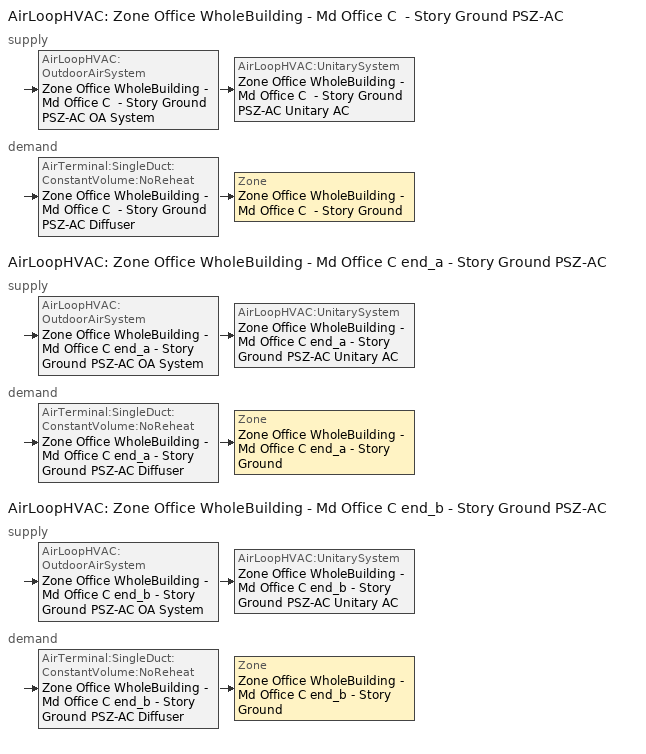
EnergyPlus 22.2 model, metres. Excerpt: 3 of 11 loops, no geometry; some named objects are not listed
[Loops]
AirLoopHVAC 'Zone Office WholeBuilding - Md Office C  - Story Ground PSZ-AC'
 supply: AirLoopHVAC:OutdoorAirSystem 'Zone Office WholeBuilding - Md Office C  - Story Ground PSZ-AC OA System' > AirLoopHVAC:UnitarySystem 'Zone Office WholeBuilding - Md Office C  - Story Ground PSZ-AC Unitary AC'
 demand: AirTerminal:SingleDuct:ConstantVolume:NoReheat 'Zone Office WholeBuilding - Md Office C  - Story Ground PSZ-AC Diffuser' > Zone 'Zone Office WholeBuilding - Md Office C  - Story Ground'
AirLoopHVAC 'Zone Office WholeBuilding - Md Office C end_a - Story Ground PSZ-AC'
 supply: AirLoopHVAC:OutdoorAirSystem 'Zone Office WholeBuilding - Md Office C end_a - Story Ground PSZ-AC OA System' > AirLoopHVAC:UnitarySystem 'Zone Office WholeBuilding - Md Office C end_a - Story Ground PSZ-AC Unitary AC'
 demand: AirTerminal:SingleDuct:ConstantVolume:NoReheat 'Zone Office WholeBuilding - Md Office C end_a - Story Ground PSZ-AC Diffuser' > Zone 'Zone Office WholeBuilding - Md Office C end_a - Story Ground'
AirLoopHVAC 'Zone Office WholeBuilding - Md Office C end_b - Story Ground PSZ-AC'
 supply: AirLoopHVAC:OutdoorAirSystem 'Zone Office WholeBuilding - Md Office C end_b - Story Ground PSZ-AC OA System' > AirLoopHVAC:UnitarySystem 'Zone Office WholeBuilding - Md Office C end_b - Story Ground PSZ-AC Unitary AC'
 demand: AirTerminal:SingleDuct:ConstantVolume:NoReheat 'Zone Office WholeBuilding - Md Office C end_b - Story Ground PSZ-AC Diffuser' > Zone 'Zone Office WholeBuilding - Md Office C end_b - Story Ground'
[ZoneControl:Thermostat] Temperature Difference Between Cutout And Setpoint {deltaC}=0
Name | Zone or ZoneList | Control Type Schedule | Control 1
Zone Office WholeBuilding - Md Office C  - Story Ground Thermostat | Zone Office WholeBuilding - Md Office C  - Story Ground | Zone Office WholeBuilding - Md Office C  - Story Ground Thermostat Schedule | Office WholeBuilding - Md Office - DOE Ref 1980-2004 Thermostat 6
Zone Office WholeBuilding - Md Office C end_a - Story Ground Thermostat | Zone Office WholeBuilding - Md Office C end_a - Story Ground | Zone Office WholeBuilding - Md Office C end_a - Story Ground Thermostat Schedule | Office WholeBuilding - Md Office - DOE Ref 1980-2004 Thermostat 7
Zone Office WholeBuilding - Md Office C end_b - Story Ground Thermostat | Zone Office WholeBuilding - Md Office C end_b - Story Ground | Zone Office WholeBuilding - Md Office C end_b - Story Ground Thermostat Schedule | Office WholeBuilding - Md Office - DOE Ref 1980-2004 Thermostat 8
[ThermostatSetpoint:DualSetpoint] Heating Setpoint Temperature Schedule=Medium Office HtgSetp; Cooling Setpoint Temperature Schedule=Medium Office ClgSetp
Office WholeBuilding - Md Office - DOE Ref 1980-2004 Thermostat 6; Office WholeBuilding - Md Office - DOE Ref 1980-2004 Thermostat 7; Office WholeBuilding - Md Office - DOE Ref 1980-2004 Thermostat 8
[AirTerminal:SingleDuct:ConstantVolume:NoReheat] Availability Schedule=Always On Discrete; Maximum Air Flow Rate {m3/s}=AutoSize
Zone Office WholeBuilding - Md Office C  - Story Ground PSZ-AC Diffuser; Zone Office WholeBuilding - Md Office C end_a - Story Ground PSZ-AC Diffuser; Zone Office WholeBuilding - Md Office C end_b - Story Ground PSZ-AC Diffuser
[Zone equipment]
Zone Office WholeBuilding - Md Office C  - Story Ground: Zone Office WholeBuilding - Md Office C  - Story Ground PSZ-AC Diffuser
Zone Office WholeBuilding - Md Office C end_a - Story Ground: Zone Office WholeBuilding - Md Office C end_a - Story Ground PSZ-AC Diffuser
Zone Office WholeBuilding - Md Office C end_b - Story Ground: Zone Office WholeBuilding - Md Office C end_b - Story Ground PSZ-AC Diffuser
[Sizing:Zone] Zone Cooling Design Supply Air Temperature Input Method=SupplyAirTemperature; Zone Cooling Design Supply Air Temperature {C}=12.7778; Zone Cooling Design Supply Air Temperature Difference {deltaC}=11.11; Zone Heating Design Supply Air Temperature Input Method=SupplyAirTemperature; Zone Heating Design Supply Air Temperature {C}=50; Zone Heating Design Supply Air Temperature Difference {deltaC}=11.11; Zone Cooling Design Supply Air Humidity Ratio {kgWater/kgDryAir}=0.0085; Zone Heating Design Supply Air Humidity Ratio {kgWater/kgDryAir}=0.008; Cooling Design Air Flow Method=DesignDay; Cooling Design Air Flow Rate {m3/s}=0; Cooling Minimum Air Flow per Zone Floor Area {m3/s-m2}=0.000762; Cooling Minimum Air Flow {m3/s}=0; Cooling Minimum Air Flow Fraction=0; Heating Design Air Flow Method=DesignDay; Heating Design Air Flow Rate {m3/s}=0; Heating Maximum Air Flow per Zone Floor Area {m3/s-m2}=0.002032; Heating Maximum Air Flow {m3/s}=0.141576; Heating Maximum Air Flow Fraction=0.3; Account for Dedicated Outdoor Air System=No; Zone Load Sizing Method=Sensible Load Only No Latent Load; Zone Latent Cooling Design Supply Air Humidity Ratio Input Method=HumidityRatioDifference; Zone Cooling Design Supply Air Humidity Ratio Difference {kgWater/kgDryAir}=0.005; Zone Latent Heating Design Supply Air Humidity Ratio Input Method=HumidityRatioDifference; Zone Humidification Design Supply Air Humidity Ratio Difference {kgWater/kgDryAir}=0.005
Name | Design Specification Outdoor Air Object
Zone Office WholeBuilding - Md Office C  - Story Ground | Zone Office WholeBuilding - Md Office C  - Story Ground DSOA Space List
Zone Office WholeBuilding - Md Office C end_a - Story Ground | Zone Office WholeBuilding - Md Office C end_a - Story Ground DSOA Space List
Zone Office WholeBuilding - Md Office C end_b - Story Ground | Zone Office WholeBuilding - Md Office C end_b - Story Ground DSOA Space List
[Controller:MechanicalVentilation] Availability Schedule=Always On Discrete; Demand Controlled Ventilation=No; System Outdoor Air Method=ZoneSum; Design Specification Outdoor Air Object Name 1=Office WholeBuilding - Md Office Ventilation
Name | Zone or ZoneList Name 1
Controller Mechanical Ventilation 7 | Zone Office WholeBuilding - Md Office C  - Story Ground
Controller Mechanical Ventilation 8 | Zone Office WholeBuilding - Md Office C end_a - Story Ground
Controller Mechanical Ventilation 9 | Zone Office WholeBuilding - Md Office C end_b - Story Ground
[DesignSpecification:OutdoorAir]
Office WholeBuilding - Md Office Ventilation: Outdoor Air Method=Sum; Outdoor Air Flow per Person {m3/s-person}=0.00943895; Outdoor Air Flow per Zone Floor Area {m3/s-m2}=0; Outdoor Air Flow per Zone {m3/s}=0; Outdoor Air Flow Air Changes per Hour {1/hr}=0
[DesignSpecification:OutdoorAir:SpaceList] Space Design Specification Outdoor Air Object Name 1=Office WholeBuilding - Md Office Ventilation
Name | Space Name 1
Zone Office WholeBuilding - Md Office C  - Story Ground DSOA Space List | Office WholeBuilding - Md Office C  - Story Ground
Zone Office WholeBuilding - Md Office C end_a - Story Ground DSOA Space List | Office WholeBuilding - Md Office C end_a - Story Ground
Zone Office WholeBuilding - Md Office C end_b - Story Ground DSOA Space List | Office WholeBuilding - Md Office C end_b - Story Ground
[AirLoopHVAC] Design Supply Air Flow Rate {m3/s}=AutoSize; Design Return Air Flow Fraction of Supply Air Flow=1
Zone Office WholeBuilding - Md Office C  - Story Ground PSZ-AC; Zone Office WholeBuilding - Md Office C end_a - Story Ground PSZ-AC; Zone Office WholeBuilding - Md Office C end_b - Story Ground PSZ-AC
[Sizing:System] Type of Load to Size On=Sensible; Design Outdoor Air Flow Rate {m3/s}=Autosize; Central Heating Maximum System Air Flow Ratio=1; Preheat Design Temperature {C}=7.22222; Preheat Design Humidity Ratio {kgWater/kgDryAir}=0.008; Precool Design Temperature {C}=12.7778; Precool Design Humidity Ratio {kgWater/kgDryAir}=0.008; Central Cooling Design Supply Air Temperature {C}=12.7778; Central Heating Design Supply Air Temperature {C}=50; Type of Zone Sum to Use=Coincident; 100% Outdoor Air in Cooling=No; 100% Outdoor Air in Heating=No; Central Cooling Design Supply Air Humidity Ratio {kgWater/kgDryAir}=0.0085; Central Heating Design Supply Air Humidity Ratio {kgWater/kgDryAir}=0.008; Cooling Supply Air Flow Rate Method=DesignDay; Cooling Supply Air Flow Rate {m3/s}=0; Cooling Supply Air Flow Rate Per Floor Area {m3/s-m2}=0.00996765; Cooling Fraction of Autosized Cooling Supply Air Flow Rate=1; Cooling Supply Air Flow Rate Per Unit Cooling Capacity {m3/s-W}=3.94755e-05; Heating Supply Air Flow Rate Method=DesignDay; Heating Supply Air Flow Rate {m3/s}=0; Heating Supply Air Flow Rate Per Floor Area {m3/s-m2}=0.00996765; Heating Fraction of Autosized Heating Supply Air Flow Rate=1; Heating Fraction of Autosized Cooling Supply Air Flow Rate=1; Heating Supply Air Flow Rate Per Unit Heating Capacity {m3/s-W}=3.15882e-05; System Outdoor Air Method=ZoneSum; Zone Maximum Outdoor Air Fraction=1; Cooling Design Capacity Method=CoolingDesignCapacity; Cooling Design Capacity {W}=Autosize; Cooling Design Capacity Per Floor Area {W/m2}=234.7; Fraction of Autosized Cooling Design Capacity=1; Heating Design Capacity Method=HeatingDesignCapacity; Heating Design Capacity {W}=Autosize; Heating Design Capacity Per Floor Area {W/m2}=157; Fraction of Autosized Heating Design Capacity=1; Central Cooling Capacity Control Method=OnOff; Occupant Diversity=Autosize
Zone Office WholeBuilding - Md Office C  - Story Ground PSZ-AC; Zone Office WholeBuilding - Md Office C end_a - Story Ground PSZ-AC; Zone Office WholeBuilding - Md Office C end_b - Story Ground PSZ-AC
[Controller:OutdoorAir] Minimum Outdoor Air Flow Rate {m3/s}=Autosize; Maximum Outdoor Air Flow Rate {m3/s}=Autosize; Economizer Control Type=NoEconomizer; Economizer Control Action Type=ModulateFlow; Economizer Maximum Limit Dry-Bulb Temperature {C}=28; Economizer Maximum Limit Enthalpy {J/kg}=64000; Lockout Type=LockoutWithCompressor; Minimum Limit Type=FixedMinimum; Minimum Outdoor Air Schedule=Always On Discrete; High Humidity Control=No; Control High Indoor Humidity Based on Outdoor Humidity Ratio=Yes; Heat Recovery Bypass Control Type=BypassWhenWithinEconomizerLimits
Name | Mechanical Ventilation Controller
Zone Office WholeBuilding - Md Office C  - Story Ground PSZ-AC OA System Controller | Controller Mechanical Ventilation 7
Zone Office WholeBuilding - Md Office C end_a - Story Ground PSZ-AC OA System Controller | Controller Mechanical Ventilation 8
Zone Office WholeBuilding - Md Office C end_b - Story Ground PSZ-AC OA System Controller | Controller Mechanical Ventilation 9
[SetpointManager:MixedAir] Control Variable=Temperature
Name | Setpoint Node or NodeList
Zone Office WholeBuilding - Md Office C  - Story Ground PSZ-AC Mixed Air Node OS Default SPM | Zone Office WholeBuilding - Md Office C  - Story Ground PSZ-AC Mixed Air Node
Zone Office WholeBuilding - Md Office C end_a - Story Ground PSZ-AC Mixed Air Node OS Default SPM | Zone Office WholeBuilding - Md Office C end_a - Story Ground PSZ-AC Mixed Air Node
Zone Office WholeBuilding - Md Office C end_b - Story Ground PSZ-AC Mixed Air Node OS Default SPM | Zone Office WholeBuilding - Md Office C end_b - Story Ground PSZ-AC Mixed Air Node
[AirLoopHVAC:UnitarySystem] Control Type=Load; Dehumidification Control Type=None; Availability Schedule=Outage Availability Schedule; Fan Placement=DrawThrough; DX Heating Coil Sizing Ratio=1; Use DOAS DX Cooling Coil=No; Minimum Supply Air Temperature {C}=2; Latent Load Control=SensibleOnlyLoadControl; Cooling Supply Air Flow Rate {m3/s}=Autosize; Heating Supply Air Flow Rate {m3/s}=Autosize; No Load Supply Air Flow Rate {m3/s}=Autosize; Maximum Supply Air Temperature {C}=80; Maximum Outdoor Dry-Bulb Temperature for Supplemental Heater Operation {C}=21; Maximum Cycling Rate {cycles/hr}=2.5; Heat Pump Time Constant {s}=60; Fraction of On-Cycle Power Use=0.01; Heat Pump Fan Delay Time {s}=60; Ancillary On-Cycle Electric Power {W}=0; Ancillary Off-Cycle Electric Power {W}=0
Name | Controlling Zone or Thermostat Location | Supply Fan | Supply Air Fan Operating Mode Schedule | Heating Coil | Cooling Coil | Supplemental Heating Coil
Zone Office WholeBuilding - Md Office C  - Story Ground PSZ-AC Unitary AC | Zone Office WholeBuilding - Md Office C  - Story Ground | Zone Office WholeBuilding - Md Office C  - Story Ground PSZ-AC Fan | Zone Office WholeBuilding - Md Office C  - Story Ground PSZ-AC Occ Sch | Zone Office WholeBuilding - Md Office C  - Story Ground PSZ-AC Gas Htg Coil 73kBtu/hr 0.8 Thermal Eff | Zone Office WholeBuilding - Md Office C  - Story Ground PSZ-AC 1spd DX AC Clg Coil 29kBtu/hr 9.7SEER | Zone Office WholeBuilding - Md Office C  - Story Ground PSZ-AC No Heat
Zone Office WholeBuilding - Md Office C end_a - Story Ground PSZ-AC Unitary AC | Zone Office WholeBuilding - Md Office C end_a - Story Ground | Zone Office WholeBuilding - Md Office C end_a - Story Ground PSZ-AC Fan | Zone Office WholeBuilding - Md Office C end_a - Story Ground PSZ-AC Occ Sch | Zone Office WholeBuilding - Md Office C end_a - Story Ground PSZ-AC Gas Htg Coil 17kBtu/hr 0.8 Thermal Eff | Zone Office WholeBuilding - Md Office C end_a - Story Ground PSZ-AC 1spd DX AC Clg Coil 7kBtu/hr 9.7SEER | Zone Office WholeBuilding - Md Office C end_a - Story Ground PSZ-AC No Heat
Zone Office WholeBuilding - Md Office C end_b - Story Ground PSZ-AC Unitary AC | Zone Office WholeBuilding - Md Office C end_b - Story Ground | Zone Office WholeBuilding - Md Office C end_b - Story Ground PSZ-AC Fan | Zone Office WholeBuilding - Md Office C end_b - Story Ground PSZ-AC Occ Sch | Zone Office WholeBuilding - Md Office C end_b - Story Ground PSZ-AC Gas Htg Coil 17kBtu/hr 0.8 Thermal Eff | Zone Office WholeBuilding - Md Office C end_b - Story Ground PSZ-AC 1spd DX AC Clg Coil 7kBtu/hr 9.7SEER | Zone Office WholeBuilding - Md Office C end_b - Story Ground PSZ-AC No Heat
[Fan:OnOff] Availability Schedule=Always On Discrete; Fan Total Efficiency=0.53625; Pressure Rise {Pa}=622.722; Maximum Flow Rate {m3/s}=Autosize; Motor Efficiency=0.825; Motor In Airstream Fraction=1
Name | Fan Power Ratio Function of Speed Ratio Curve | Fan Efficiency Ratio Function of Speed Ratio Curve
Zone Office WholeBuilding - Md Office C  - Story Ground PSZ-AC Fan | Fan On Off Power Curve 6 | Fan On Off Efficiency Curve 6
Zone Office WholeBuilding - Md Office C end_a - Story Ground PSZ-AC Fan | Fan On Off Power Curve 7 | Fan On Off Efficiency Curve 7
Zone Office WholeBuilding - Md Office C end_b - Story Ground PSZ-AC Fan | Fan On Off Power Curve 8 | Fan On Off Efficiency Curve 8
[Coil:Heating:Fuel] Availability Schedule=Always On Discrete; Fuel Type=NaturalGas; Burner Efficiency=0.8; Nominal Capacity {W}=AutoSize; Parasitic Electric Load {W}=0; Parasitic Fuel Load {W}=0
Zone Office WholeBuilding - Md Office C  - Story Ground PSZ-AC Gas Htg Coil 73kBtu/hr 0.8 Thermal Eff; Zone Office WholeBuilding - Md Office C end_a - Story Ground PSZ-AC Gas Htg Coil 17kBtu/hr 0.8 Thermal Eff; Zone Office WholeBuilding - Md Office C end_b - Story Ground PSZ-AC Gas Htg Coil 17kBtu/hr 0.8 Thermal Eff
[Coil:Cooling:DX:SingleSpeed] Availability Schedule=Always On Discrete; Gross Rated Total Cooling Capacity {W}=Autosize; Gross Rated Sensible Heat Ratio=Autosize; Gross Rated Cooling COP {W/W}=3.14722; Rated Air Flow Rate {m3/s}=Autosize; Rated Evaporator Fan Power Per Volume Flow Rate 2017 {W/(m3/s)}=773.3; Rated Evaporator Fan Power Per Volume Flow Rate 2023 {W/(m3/s)}=934.4; Total Cooling Capacity Function of Temperature Curve=DOE Ref DX Clg Coil Cool-Cap-fT; Total Cooling Capacity Function of Flow Fraction Curve=DOE Ref DX Clg Coil Cool-CAP-fFlow; Energy Input Ratio Function of Temperature Curve=DOE Ref DX Clg Coil Cool-EIR-fT; Energy Input Ratio Function of Flow Fraction Curve=DOE Ref DX Clg Coil Cool-EIR-fFlow; Part Load Fraction Correlation Curve=DOE Ref DX Clg Coil Cool-PLF-fPLR; Minimum Outdoor Dry-Bulb Temperature for Compressor Operation {C}=-25; Nominal Time for Condensate Removal to Begin {s}=0; Ratio of Initial Moisture Evaporation Rate and Steady State Latent Capacity=0; Maximum Cycling Rate {cycles/hr}=0; Latent Capacity Time Constant {s}=0; Condenser Type=AirCooled; Evaporative Condenser Effectiveness=0.9; Evaporative Condenser Air Flow Rate {m3/s}=Autosize; Evaporative Condenser Pump Rated Power Consumption {W}=Autosize; Crankcase Heater Capacity {W}=0; Maximum Outdoor Dry-Bulb Temperature for Crankcase Heater Operation {C}=10; Basin Heater Capacity {W/K}=0; Basin Heater Setpoint Temperature {C}=2
Zone Office WholeBuilding - Md Office C  - Story Ground PSZ-AC 1spd DX AC Clg Coil 29kBtu/hr 9.7SEER; Zone Office WholeBuilding - Md Office C end_a - Story Ground PSZ-AC 1spd DX AC Clg Coil 7kBtu/hr 9.7SEER; Zone Office WholeBuilding - Md Office C end_b - Story Ground PSZ-AC 1spd DX AC Clg Coil 7kBtu/hr 9.7SEER
[Coil:Heating:Electric] Availability Schedule=Always Off Discrete; Efficiency=1; Nominal Capacity {W}=0
Zone Office WholeBuilding - Md Office C  - Story Ground PSZ-AC No Heat; Zone Office WholeBuilding - Md Office C end_a - Story Ground PSZ-AC No Heat; Zone Office WholeBuilding - Md Office C end_b - Story Ground PSZ-AC No Heat
[SetpointManager:SingleZone:Reheat] Control Variable=Temperature; Minimum Supply Air Temperature {C}=12.7778; Maximum Supply Air Temperature {C}=50
Name | Control Zone | Setpoint Node or NodeList
Zone Office WholeBuilding - Md Office C  - Story Ground Setpoint Manager SZ Reheat | Zone Office WholeBuilding - Md Office C  - Story Ground | Zone Office WholeBuilding - Md Office C  - Story Ground PSZ-AC Supply Outlet Node
Zone Office WholeBuilding - Md Office C end_a - Story Ground Setpoint Manager SZ Reheat | Zone Office WholeBuilding - Md Office C end_a - Story Ground | Zone Office WholeBuilding - Md Office C end_a - Story Ground PSZ-AC Supply Outlet Node
Zone Office WholeBuilding - Md Office C end_b - Story Ground Setpoint Manager SZ Reheat | Zone Office WholeBuilding - Md Office C end_b - Story Ground | Zone Office WholeBuilding - Md Office C end_b - Story Ground PSZ-AC Supply Outlet Node
[Schedule:Day:Interval]
Medium Office HtgSetp Sat Day: Average, 06:00, 16.7745, 18:00, 16.8513, 24:00, 17.3635
Medium Office HtgSetp Default: Average, 02:00, 20.0793, 22:00, 20.258, 24:00, 19.9662
Medium Office HtgSetp Summer Design Day: No, 24:00, 15.6
Medium Office HtgSetp Winter Design Day: No, 24:00, 21
Medium Office ClgSetp Default: Average, 02:00, 76.8105, 22:00, 91.4029, 24:00, 86.1994
Medium Office ClgSetp Summer Design Day: No, 06:00, 26.7, 22:00, 24, 24:00, 26.7
Medium Office ClgSetp Winter Design Day: No, 24:00, 26.7
Schedule Day 15; Schedule Day 25; Schedule Day 3: No, 01:00, 0, 02:00, 0, 03:00, 0, 04:00, 0, 05:00, 0, 06:00, 0, 07:00, 0, 08:00, 0, 09:00, 0, 10:00, 1, 11:00, 1, 12:00, 1, 13:00, 1, 14:00, 1, 15:00, 1, 16:00, 1, 17:00, 1, 18:00, 1, 19:00, 1, 20:00, 1, 21:00, 1, 22:00, 1, 23:00, 1, 24:00, 1
Zone Office WholeBuilding - Md Office C  - Story Ground PSZ-AC Occ Sch Default; Zone Office WholeBuilding - Md Office C end_a - Story Ground PSZ-AC Occ Sch Default; Zone Office WholeBuilding - Md Office C end_b - Story Ground PSZ-AC Occ Sch Default: No, 00:55, 1, 08:30, 0, 24:00, 1
Zone Office WholeBuilding - Md Office C  - Story Ground PSZ-AC Occ Sch Saturday; Zone Office WholeBuilding - Md Office C end_a - Story Ground PSZ-AC Occ Sch Saturday; Zone Office WholeBuilding - Md Office C end_b - Story Ground PSZ-AC Occ Sch Saturday: No, 07:10, 0, 14:59, 1, 24:00, 0
Zone Office WholeBuilding - Md Office C  - Story Ground PSZ-AC Occ Sch Summer Design Day; Zone Office WholeBuilding - Md Office C  - Story Ground PSZ-AC Occ Sch Winter Design Day; Zone Office WholeBuilding - Md Office C end_a - Story Ground PSZ-AC Occ Sch Summer Design Day; Zone Office WholeBuilding - Md Office C end_a - Story Ground PSZ-AC Occ Sch Winter Design Day; Zone Office WholeBuilding - Md Office C end_b - Story Ground PSZ-AC Occ Sch Summer Design Day; Zone Office WholeBuilding - Md Office C end_b - Story Ground PSZ-AC Occ Sch Winter Design Day: No, 24:00, 1
Zone Office WholeBuilding - Md Office C  - Story Ground PSZ-AC Occ Sch Sunday; Zone Office WholeBuilding - Md Office C end_a - Story Ground PSZ-AC Occ Sch Sunday; Zone Office WholeBuilding - Md Office C end_b - Story Ground PSZ-AC Occ Sch Sunday: No, 24:00, 0
[Schedule:Week:Daily]
Medium Office HtgSetp Week Rule - Jan1-Dec31: Medium Office HtgSetp Sat Day, Medium Office HtgSetp Default, Medium Office HtgSetp Default, Medium Office HtgSetp Default, Medium Office HtgSetp Default, Medium Office HtgSetp Default, Medium Office HtgSetp Sat Day, Medium Office HtgSetp Default, Medium Office HtgSetp Summer Design Day, Medium Office HtgSetp Winter Design Day, Medium Office HtgSetp Default, Medium Office HtgSetp Default
Medium Office ClgSetp Week Rule - Jan1-Dec31: Medium Office ClgSetp Default, Medium Office ClgSetp Default, Medium Office ClgSetp Default, Medium Office ClgSetp Default, Medium Office ClgSetp Default, Medium Office ClgSetp Default, Medium Office ClgSetp Default, Medium Office ClgSetp Default, Medium Office ClgSetp Summer Design Day, Medium Office ClgSetp Winter Design Day, Medium Office ClgSetp Default, Medium Office ClgSetp Default
Zone Office WholeBuilding - Md Office C  - Story Ground PSZ-AC Occ Sch Week Rule - Jan1-Apr29; Zone Office WholeBuilding - Md Office C  - Story Ground PSZ-AC Occ Sch Week Rule - May7-Dec31: Zone Office WholeBuilding - Md Office C  - Story Ground PSZ-AC Occ Sch Sunday, Zone Office WholeBuilding - Md Office C  - Story Ground PSZ-AC Occ Sch Default, Zone Office WholeBuilding - Md Office C  - Story Ground PSZ-AC Occ Sch Default, Zone Office WholeBuilding - Md Office C  - Story Ground PSZ-AC Occ Sch Default, Zone Office WholeBuilding - Md Office C  - Story Ground PSZ-AC Occ Sch Default, Zone Office WholeBuilding - Md Office C  - Story Ground PSZ-AC Occ Sch Default, Zone Office WholeBuilding - Md Office C  - Story Ground PSZ-AC Occ Sch Saturday, Zone Office WholeBuilding - Md Office C  - Story Ground PSZ-AC Occ Sch Default, Zone Office WholeBuilding - Md Office C  - Story Ground PSZ-AC Occ Sch Summer Design Day, Zone Office WholeBuilding - Md Office C  - Story Ground PSZ-AC Occ Sch Winter Design Day, Zone Office WholeBuilding - Md Office C  - Story Ground PSZ-AC Occ Sch Default, Zone Office WholeBuilding - Md Office C  - Story Ground PSZ-AC Occ Sch Default
Zone Office WholeBuilding - Md Office C  - Story Ground PSZ-AC Occ Sch Week Rule - Apr30-May6: Zone Office WholeBuilding - Md Office C  - Story Ground PSZ-AC Occ Sch Sunday, Zone Office WholeBuilding - Md Office C  - Story Ground PSZ-AC Occ Sch Default, Zone Office WholeBuilding - Md Office C  - Story Ground PSZ-AC Occ Sch Default, Zone Office WholeBuilding - Md Office C  - Story Ground PSZ-AC Occ Sch Default, Schedule Day 3, Zone Office WholeBuilding - Md Office C  - Story Ground PSZ-AC Occ Sch Default, Zone Office WholeBuilding - Md Office C  - Story Ground PSZ-AC Occ Sch Saturday, Zone Office WholeBuilding - Md Office C  - Story Ground PSZ-AC Occ Sch Default, Zone Office WholeBuilding - Md Office C  - Story Ground PSZ-AC Occ Sch Summer Design Day, Zone Office WholeBuilding - Md Office C  - Story Ground PSZ-AC Occ Sch Winter Design Day, Zone Office WholeBuilding - Md Office C  - Story Ground PSZ-AC Occ Sch Default, Zone Office WholeBuilding - Md Office C  - Story Ground PSZ-AC Occ Sch Default
Zone Office WholeBuilding - Md Office C end_a - Story Ground PSZ-AC Occ Sch Week Rule - Jan1-Apr29; Zone Office WholeBuilding - Md Office C end_a - Story Ground PSZ-AC Occ Sch Week Rule - May7-Dec31: Zone Office WholeBuilding - Md Office C end_a - Story Ground PSZ-AC Occ Sch Sunday, Zone Office WholeBuilding - Md Office C end_a - Story Ground PSZ-AC Occ Sch Default, Zone Office WholeBuilding - Md Office C end_a - Story Ground PSZ-AC Occ Sch Default, Zone Office WholeBuilding - Md Office C end_a - Story Ground PSZ-AC Occ Sch Default, Zone Office WholeBuilding - Md Office C end_a - Story Ground PSZ-AC Occ Sch Default, Zone Office WholeBuilding - Md Office C end_a - Story Ground PSZ-AC Occ Sch Default, Zone Office WholeBuilding - Md Office C end_a - Story Ground PSZ-AC Occ Sch Saturday, Zone Office WholeBuilding - Md Office C end_a - Story Ground PSZ-AC Occ Sch Default, Zone Office WholeBuilding - Md Office C end_a - Story Ground PSZ-AC Occ Sch Summer Design Day, Zone Office WholeBuilding - Md Office C end_a - Story Ground PSZ-AC Occ Sch Winter Design Day, Zone Office WholeBuilding - Md Office C end_a - Story Ground PSZ-AC Occ Sch Default, Zone Office WholeBuilding - Md Office C end_a - Story Ground PSZ-AC Occ Sch Default
Zone Office WholeBuilding - Md Office C end_a - Story Ground PSZ-AC Occ Sch Week Rule - Apr30-May6: Zone Office WholeBuilding - Md Office C end_a - Story Ground PSZ-AC Occ Sch Sunday, Zone Office WholeBuilding - Md Office C end_a - Story Ground PSZ-AC Occ Sch Default, Zone Office WholeBuilding - Md Office C end_a - Story Ground PSZ-AC Occ Sch Default, Zone Office WholeBuilding - Md Office C end_a - Story Ground PSZ-AC Occ Sch Default, Schedule Day 15, Zone Office WholeBuilding - Md Office C end_a - Story Ground PSZ-AC Occ Sch Default, Zone Office WholeBuilding - Md Office C end_a - Story Ground PSZ-AC Occ Sch Saturday, Zone Office WholeBuilding - Md Office C end_a - Story Ground PSZ-AC Occ Sch Default, Zone Office WholeBuilding - Md Office C end_a - Story Ground PSZ-AC Occ Sch Summer Design Day, Zone Office WholeBuilding - Md Office C end_a - Story Ground PSZ-AC Occ Sch Winter Design Day, Zone Office WholeBuilding - Md Office C end_a - Story Ground PSZ-AC Occ Sch Default, Zone Office WholeBuilding - Md Office C end_a - Story Ground PSZ-AC Occ Sch Default
Zone Office WholeBuilding - Md Office C end_b - Story Ground PSZ-AC Occ Sch Week Rule - Jan1-Apr29; Zone Office WholeBuilding - Md Office C end_b - Story Ground PSZ-AC Occ Sch Week Rule - May7-Dec31: Zone Office WholeBuilding - Md Office C end_b - Story Ground PSZ-AC Occ Sch Sunday, Zone Office WholeBuilding - Md Office C end_b - Story Ground PSZ-AC Occ Sch Default, Zone Office WholeBuilding - Md Office C end_b - Story Ground PSZ-AC Occ Sch Default, Zone Office WholeBuilding - Md Office C end_b - Story Ground PSZ-AC Occ Sch Default, Zone Office WholeBuilding - Md Office C end_b - Story Ground PSZ-AC Occ Sch Default, Zone Office WholeBuilding - Md Office C end_b - Story Ground PSZ-AC Occ Sch Default, Zone Office WholeBuilding - Md Office C end_b - Story Ground PSZ-AC Occ Sch Saturday, Zone Office WholeBuilding - Md Office C end_b - Story Ground PSZ-AC Occ Sch Default, Zone Office WholeBuilding - Md Office C end_b - Story Ground PSZ-AC Occ Sch Summer Design Day, Zone Office WholeBuilding - Md Office C end_b - Story Ground PSZ-AC Occ Sch Winter Design Day, Zone Office WholeBuilding - Md Office C end_b - Story Ground PSZ-AC Occ Sch Default, Zone Office WholeBuilding - Md Office C end_b - Story Ground PSZ-AC Occ Sch Default
Zone Office WholeBuilding - Md Office C end_b - Story Ground PSZ-AC Occ Sch Week Rule - Apr30-May6: Zone Office WholeBuilding - Md Office C end_b - Story Ground PSZ-AC Occ Sch Sunday, Zone Office WholeBuilding - Md Office C end_b - Story Ground PSZ-AC Occ Sch Default, Zone Office WholeBuilding - Md Office C end_b - Story Ground PSZ-AC Occ Sch Default, Zone Office WholeBuilding - Md Office C end_b - Story Ground PSZ-AC Occ Sch Default, Schedule Day 25, Zone Office WholeBuilding - Md Office C end_b - Story Ground PSZ-AC Occ Sch Default, Zone Office WholeBuilding - Md Office C end_b - Story Ground PSZ-AC Occ Sch Saturday, Zone Office WholeBuilding - Md Office C end_b - Story Ground PSZ-AC Occ Sch Default, Zone Office WholeBuilding - Md Office C end_b - Story Ground PSZ-AC Occ Sch Summer Design Day, Zone Office WholeBuilding - Md Office C end_b - Story Ground PSZ-AC Occ Sch Winter Design Day, Zone Office WholeBuilding - Md Office C end_b - Story Ground PSZ-AC Occ Sch Default, Zone Office WholeBuilding - Md Office C end_b - Story Ground PSZ-AC Occ Sch Default
[Schedule:Year]
Medium Office HtgSetp: Medium Office HtgSetp Week Rule - Jan1-Dec31, 1, 1, 12, 31
Medium Office ClgSetp: Medium Office ClgSetp Week Rule - Jan1-Dec31, 1, 1, 12, 31
Zone Office WholeBuilding - Md Office C  - Story Ground PSZ-AC Occ Sch: Zone Office WholeBuilding - Md Office C  - Story Ground PSZ-AC Occ Sch Week Rule - Jan1-Apr29, 1, 1, 4, 29, Zone Office WholeBuilding - Md Office C  - Story Ground PSZ-AC Occ Sch Week Rule - Apr30-May6, 4, 30, 5, 6, Zone Office WholeBuilding - Md Office C  - Story Ground PSZ-AC Occ Sch Week Rule - May7-Dec31, 5, 7, 12, 31
Zone Office WholeBuilding - Md Office C end_a - Story Ground PSZ-AC Occ Sch: Zone Office WholeBuilding - Md Office C end_a - Story Ground PSZ-AC Occ Sch Week Rule - Jan1-Apr29, 1, 1, 4, 29, Zone Office WholeBuilding - Md Office C end_a - Story Ground PSZ-AC Occ Sch Week Rule - Apr30-May6, 4, 30, 5, 6, Zone Office WholeBuilding - Md Office C end_a - Story Ground PSZ-AC Occ Sch Week Rule - May7-Dec31, 5, 7, 12, 31
Zone Office WholeBuilding - Md Office C end_b - Story Ground PSZ-AC Occ Sch: Zone Office WholeBuilding - Md Office C end_b - Story Ground PSZ-AC Occ Sch Week Rule - Jan1-Apr29, 1, 1, 4, 29, Zone Office WholeBuilding - Md Office C end_b - Story Ground PSZ-AC Occ Sch Week Rule - Apr30-May6, 4, 30, 5, 6, Zone Office WholeBuilding - Md Office C end_b - Story Ground PSZ-AC Occ Sch Week Rule - May7-Dec31, 5, 7, 12, 31
[Schedule:Compact]
Zone Office WholeBuilding - Md Office C  - Story Ground Thermostat Schedule; Zone Office WholeBuilding - Md Office C end_a - Story Ground Thermostat Schedule; Zone Office WholeBuilding - Md Office C end_b - Story Ground Thermostat Schedule: Through: 12/31, For: AllDays, Until: 24:00, 4
Outage Availability Schedule: Through: 01/01, For: AllDays, Until: 24:00, 1, Through: 01/02, For: AllDays, Until: 24:00, 1, Through: 01/03, For: AllDays, Until: 24:00, 1, Through: 01/04, For: AllDays, Until: 24:00, 1, Through: 01/05, For: AllDays, Until: 24:00, 1, Through: 01/06, For: AllDays, Until: 24:00, 1, Through: 01/07, For: AllDays, Until: 24:00, 1, Through: 01/08, For: AllDays, Until: 24:00, 1, Through: 01/09, For: AllDays, Until: 24:00, 1, Through: 01/10, For: AllDays, Until: 24:00, 1, Through: 01/11, For: AllDays, Until: 24:00, 1, Through: 01/12, For: AllDays, Until: 24:00, 1, Through: 01/13, For: AllDays, Until: 24:00, 1, Through: 01/14, For: AllDays, Until: 24:00, 1, Through: 01/15, For: AllDays, Until: 24:00, 1, Through: 01/16, For: AllDays, Until: 24:00, 1, Through: 01/17, For: AllDays, Until: 24:00, 1, Through: 01/18, For: AllDays, Until: 24:00, 1, Through: 01/19, For: AllDays, Until: 24:00, 1, Through: 01/20, For: AllDays, Until: 24:00, 1, Through: 01/21, For: AllDays, Until: 24:00, 1, Through: 01/22, For: AllDays, Until: 24:00, 1, Through: 01/23, For: AllDays, Until: 24:00, 1, Through: 01/24, For: AllDays, Until: 24:00, 1, Through: 01/25, For: AllDays, Until: 24:00, 1, Through: 01/26, For: AllDays, Until: 24:00, 1, Through: 01/27, For: AllDays, Until: 24:00, 1, Through: 01/28, For: AllDays, Until: 24:00, 1, Through: 01/29, For: AllDays, Until: 24:00, 1, Through: 01/30, For: AllDays, Until: 24:00, 1, Through: 01/31, For: AllDays, Until: 24:00, 1, Through: 02/01, For: AllDays, Until: 24:00, 1, Through: 02/02, For: AllDays, Until: 24:00, 1, Through: 02/03, For: AllDays, Until: 24:00, 1, Through: 02/04, For: AllDays, Until: 24:00, 1, Through: 02/05, For: AllDays, Until: 24:00, 1, Through: 02/06, For: AllDays, Until: 24:00, 1, Through: 02/07, For: AllDays, Until: 24:00, 1, Through: 02/08, For: AllDays, Until: 24:00, 1, Through: 02/09, For: AllDays, Until: 24:00, 1, Through: 02/10, For: AllDays, Until: 24:00, 1, Through: 02/11, For: AllDays, Until: 24:00, 1, Through: 02/12, For: AllDays, Until: 24:00, 1, Through: 02/13, For: AllDays, Until: 24:00, 1, Through: 02/14, For: AllDays, Until: 24:00, 1, Through: 02/15, For: AllDays, Until: 24:00, 1, Through: 02/16, For: AllDays, Until: 24:00, 1, Through: 02/17, For: AllDays, Until: 24:00, 1, Through: 02/18, For: AllDays, Until: 24:00, 1, Through: 02/19, For: AllDays, Until: 24:00, 1, Through: 02/20, For: AllDays, Until: 24:00, 1, Through: 02/21, For: AllDays, Until: 24:00, 1, Through: 02/22, For: AllDays, Until: 24:00, 1, Through: 02/23, For: AllDays, Until: 24:00, 1, Through: 02/24, For: AllDays, Until: 24:00, 1, Through: 02/25, For: AllDays, Until: 24:00, 1, Through: 02/26, For: AllDays, Until: 24:00, 1, Through: 02/27, For: AllDays, Until: 24:00, 1, Through: 02/28, For: AllDays, Until: 24:00, 1, Through: 03/01, For: AllDays, Until: 24:00, 1, Through: 03/02, For: AllDays, Until: 24:00, 1, Through: 03/03, For: AllDays, Until: 24:00, 1, Through: 03/04, For: AllDays, Until: 24:00, 1, Through: 03/05, For: AllDays, Until: 24:00, 1, Through: 03/06, For: AllDays, Until: 24:00, 1, Through: 03/07, For: AllDays, Until: 24:00, 1, Through: 03/08, For: AllDays, Until: 24:00, 1, Through: 03/09, For: AllDays, Until: 24:00, 1, Through: 03/10, For: AllDays, Until: 24:00, 1, Through: 03/11, For: AllDays, Until: 24:00, 1, Through: 03/12, For: AllDays, Until: 24:00, 1, Through: 03/13, For: AllDays, Until: 24:00, 1, Through: 03/14, For: AllDays, Until: 24:00, 1, Through: 03/15, For: AllDays, Until: 24:00, 1, Through: 03/16, For: AllDays, Until: 24:00, 1, Through: 03/17, For: AllDays, Until: 24:00, 1, Through: 03/18, For: AllDays, Until: 24:00, 1, Through: 03/19, For: AllDays, Until: 24:00, 1, Through: 03/20, For: AllDays, Until: 24:00, 1, Through: 03/21, For: AllDays, Until: 24:00, 1, Through: 03/22, For: AllDays, Until: 24:00, 1, Through: 03/23, For: AllDays, Until: 24:00, 1, Through: 03/24, For: AllDays, Until: 24:00, 1, Through: 03/25, For: AllDays, Until: 24:00, 1, Through: 03/26, For: AllDays, Until: 24:00, 1, Through: 03/27, For: AllDays, Until: 24:00, 1, Through: 03/28, For: AllDays, Until: 24:00, 1, Through: 03/29, For: AllDays, Until: 24:00, 1, Through: 03/30, For: AllDays, Until: 24:00, 1, Through: 03/31, For: AllDays, Until: 24:00, 1, Through: 04/01, For: AllDays, Until: 24:00, 1, Through: 04/02, For: AllDays, Until: 24:00, 1, Through: 04/03, For: AllDays, Until: 24:00, 1, Through: 04/04, For: AllDays, Until: 24:00, 1, Through: 04/05, For: AllDays, Until: 24:00, 1, Through: 04/06, For: AllDays, Until: 24:00, 1, Through: 04/07, For: AllDays, Until: 24:00, 1, Through: 04/08, For: AllDays, Until: 24:00, 1, Through: 04/09, For: AllDays, Until: 24:00, 1, Through: 04/10, For: AllDays, Until: 24:00, 1, Through: 04/11, For: AllDays, Until: 24:00, 1, Through: 04/12, For: AllDays, Until: 24:00, 1, Through: 04/13, For: AllDays, Until: 24:00, 1, Through: 04/14, For: AllDays, Until: 24:00, 1, Through: 04/15, For: AllDays, Until: 24:00, 1, Through: 04/16, For: AllDays, Until: 24:00, 1, Through: 04/17, For: AllDays, Until: 24:00, 1, Through: 04/18, For: AllDays, Until: 24:00, 1, Through: 04/19, For: AllDays, Until: 24:00, 1, Through: 04/20, For: AllDays, Until: 24:00, 1, Through: 04/21, For: AllDays, Until: 24:00, 1, Through: 04/22, For: AllDays, Until: 24:00, 1, Through: 04/23, For: AllDays, Until: 24:00, 1, Through: 04/24, For: AllDays, Until: 24:00, 1, Through: 04/25, For: AllDays, Until: 24:00, 1, Through: 04/26, For: AllDays, Until: 24:00, 1, Through: 04/27, For: AllDays, Until: 24:00, 1, Through: 04/28, For: AllDays, Until: 24:00, 1, Through: 04/29, For: AllDays, Until: 24:00, 1, Through: 04/30, For: AllDays, Until: 24:00, 1, Through: 05/01, For: AllDays, Until: 24:00, 1, Through: 05/02, For: AllDays, Until: 24:00, 1, Through: 05/03, For: AllDays, Until: 24:00, 1, Through: 05/04, For: AllDays, Until: 05:00, 1, Until: 08:00, 0, Until: 24:00, 1, Through: 05/05, For: AllDays, Until: 24:00, 1, Through: 05/06, For: AllDays, Until: 24:00, 1, Through: 05/07, For: AllDays, Until: 24:00, 1, Through: 05/08, For: AllDays, Until: 24:00, 1, Through: 05/09, For: AllDays, Until: 24:00, 1, Through: 05/10, For: AllDays, Until: 24:00, 1, Through: 05/11, For: AllDays, Until: 24:00, 1, Through: 05/12, For: AllDays, Until: 24:00, 1, Through: 05/13, For: AllDays, Until: 24:00, 1, Through: 05/14, For: AllDays, Until: 24:00, 1, Through: 05/15, For: AllDays, Until: 24:00, 1, Through: 05/16, For: AllDays, Until: 24:00, 1, Through: 05/17, For: AllDays, Until: 24:00, 1, Through: 05/18, For: AllDays, Until: 24:00, 1, Through: 05/19, For: AllDays, Until: 24:00, 1, Through: 05/20, For: AllDays, Until: 24:00, 1, Through: 05/21, For: AllDays, Until: 24:00, 1, Through: 05/22, For: AllDays, Until: 24:00, 1, Through: 05/23, For: AllDays, Until: 24:00, 1, Through: 05/24, For: AllDays, Until: 24:00, 1, Through: 05/25, For: AllDays, Until: 24:00, 1, Through: 05/26, For: AllDays, Until: 24:00, 1, Through: 05/27, For: AllDays, Until: 24:00, 1, Through: 05/28, For: AllDays, Until: 24:00, 1, Through: 05/29, For: AllDays, Until: 24:00, 1, Through: 05/30, For: AllDays, Until: 24:00, 1, Through: 05/31, For: AllDays, Until: 24:00, 1, Through: 06/01, For: AllDays, Until: 24:00, 1, Through: 06/02, For: AllDays, Until: 24:00, 1, Through: 06/03, For: AllDays, Until: 24:00, 1, Through: 06/04, For: AllDays, Until: 24:00, 1, Through: 06/05, For: AllDays, Until: 24:00, 1, Through: 06/06, For: AllDays, Until: 24:00, 1, Through: 06/07, For: AllDays, Until: 24:00, 1, Through: 06/08, For: AllDays, Until: 24:00, 1, Through: 06/09, For: AllDays, Until: 24:00, 1, Through: 06/10, For: AllDays, Until: 24:00, 1, Through: 06/11, For: AllDays, Until: 24:00, 1, Through: 06/12, For: AllDays, Until: 24:00, 1, Through: 06/13, For: AllDays, Until: 24:00, 1, Through: 06/14, For: AllDays, Until: 24:00, 1, Through: 06/15, For: AllDays, Until: 24:00, 1, Through: 06/16, For: AllDays, Until: 24:00, 1, Through: 06/17, For: AllDays, Until: 24:00, 1, Through: 06/18, For: AllDays, Until: 24:00, 1, Through: 06/19, For: AllDays, Until: 24:00, 1, Through: 06/20, For: AllDays, Until: 24:00, 1, Through: 06/21, For: AllDays, Until: 24:00, 1, Through: 06/22, For: AllDays, Until: 24:00, 1, Through: 06/23, For: AllDays, Until: 24:00, 1, Through: 06/24, For: AllDays, Until: 24:00, 1, Through: 06/25, For: AllDays, Until: 24:00, 1, Through: 06/26, For: AllDays, Until: 24:00, 1, Through: 06/27, For: AllDays, Until: 24:00, 1, Through: 06/28, For: AllDays, Until: 24:00, 1, Through: 06/29, For: AllDays, Until: 24:00, 1, Through: 06/30, For: AllDays, Until: 24:00, 1, Through: 07/01, For: AllDays, Until: 24:00, 1, Through: 07/02, For: AllDays, Until: 24:00, 1, Through: 07/03, For: AllDays, Until: 24:00, 1, Through: 07/04, For: AllDays, Until: 24:00, 1, Through: 07/05, For: AllDays, Until: 24:00, 1, Through: 07/06, For: AllDays, Until: 24:00, 1, Through: 07/07, For: AllDays, Until: 24:00, 1, Through: 07/08, For: AllDays, Until: 24:00, 1, Through: 07/09, For: AllDays, Until: 24:00, 1, Through: 07/10, For: AllDays, Until: 24:00, 1, Through: 07/11, For: AllDays, Until: 24:00, 1, Through: 07/12, For: AllDays, Until: 24:00, 1, Through: 07/13, For: AllDays, Until: 24:00, 1, Through: 07/14, For: AllDays, Until: 24:00, 1, Through: 07/15, For: AllDays, Until: 24:00, 1, Through: 07/16, For: AllDays, Until: 24:00, 1, Through: 07/17, For: AllDays, Until: 24:00, 1, Through: 07/18, For: AllDays, Until: 24:00, 1, Through: 07/19, For: AllDays, Until: 24:00, 1, Through: 07/20, For: AllDays, Until: 24:00, 1, Through: 07/21, For: AllDays, Until: 24:00, 1, Through: 07/22, For: AllDays, Until: 24:00, 1, Through: 07/23, For: AllDays, Until: 24:00, 1, Through: 07/24, For: AllDays, Until: 24:00, 1, Through: 07/25, For: AllDays, Until: 24:00, 1, Through: 07/26, For: AllDays, Until: 24:00, 1, Through: 07/27, For: AllDays, Until: 24:00, 1, Through: 07/28, For: AllDays, Until: 24:00, 1, Through: 07/29, For: AllDays, Until: 24:00, 1, Through: 07/30, For: AllDays, Until: 24:00, 1, Through: 07/31, For: AllDays, Until: 24:00, 1, Through: 08/01, For: AllDays, Until: 24:00, 1, Through: 08/02, For: AllDays, Until: 24:00, 1, Through: 08/03, For: AllDays, Until: 24:00, 1, Through: 08/04, For: AllDays, Until: 24:00, 1, Through: 08/05, For: AllDays, Until: 24:00, 1, Through: 08/06, For: AllDays, Until: 24:00, 1, Through: 08/07, For: AllDays, Until: 24:00, 1, Through: 08/08, For: AllDays, Until: 24:00, 1, Through: 08/09, For: AllDays, Until: 24:00, 1, Through: 08/10, For: AllDays, Until: 24:00, 1, Through: 08/11, For: AllDays, Until: 24:00, 1, Through: 08/12, For: AllDays, Until: 24:00, 1, Through: 08/13, For: AllDays, Until: 24:00, 1, Through: 08/14, For: AllDays, Until: 24:00, 1, Through: 08/15, For: AllDays, Until: 24:00, 1, Through: 08/16, For: AllDays, Until: 24:00, 1, Through: 08/17, For: AllDays, Until: 24:00, 1, Through: 08/18, For: AllDays, Until: 24:00, 1, Through: 08/19, For: AllDays, Until: 24:00, 1, Through: 08/20, For: AllDays, Until: 24:00, 1, Through: 08/21, For: AllDays, Until: 24:00, 1, Through: 08/22, For: AllDays, Until: 24:00, 1, Through: 08/23, For: AllDays, Until: 24:00, 1, Through: 08/24, For: AllDays, Until: 24:00, 1, Through: 08/25, For: AllDays, Until: 24:00, 1, Through: 08/26, For: AllDays, Until: 24:00, 1, Through: 08/27, For: AllDays, Until: 24:00, 1, Through: 08/28, For: AllDays, Until: 24:00, 1, Through: 08/29, For: AllDays, Until: 24:00, 1, Through: 08/30, For: AllDays, Until: 24:00, 1, Through: 08/31, For: AllDays, Until: 24:00, 1, Through: 09/01, For: AllDays, Until: 24:00, 1, Through: 09/02, For: AllDays, Until: 24:00, 1, Through: 09/03, For: AllDays, Until: 24:00, 1, Through: 09/04, For: AllDays, Until: 24:00, 1, Through: 09/05, For: AllDays, Until: 24:00, 1, Through: 09/06, For: AllDays, Until: 24:00, 1, Through: 09/07, For: AllDays, Until: 24:00, 1, Through: 09/08, For: AllDays, Until: 24:00, 1, Through: 09/09, For: AllDays, Until: 24:00, 1, Through: 09/10, For: AllDays, Until: 24:00, 1, Through: 09/11, For: AllDays, Until: 24:00, 1, Through: 09/12, For: AllDays, Until: 24:00, 1, Through: 09/13, For: AllDays, Until: 24:00, 1, Through: 09/14, For: AllDays, Until: 24:00, 1, Through: 09/15, For: AllDays, Until: 24:00, 1, Through: 09/16, For: AllDays, Until: 24:00, 1, Through: 09/17, For: AllDays, Until: 24:00, 1, Through: 09/18, For: AllDays, Until: 24:00, 1, Through: 09/19, For: AllDays, Until: 24:00, 1, Through: 09/20, For: AllDays, Until: 24:00, 1, Through: 09/21, For: AllDays, Until: 24:00, 1, Through: 09/22, For: AllDays, Until: 24:00, 1, Through: 09/23, For: AllDays, Until: 24:00, 1, Through: 09/24, For: AllDays, Until: 24:00, 1, Through: 09/25, For: AllDays, Until: 24:00, 1, Through: 09/26, For: AllDays, Until: 24:00, 1, Through: 09/27, For: AllDays, Until: 24:00, 1, Through: 09/28, For: AllDays, Until: 24:00, 1, Through: 09/29, For: AllDays, Until: 24:00, 1, Through: 09/30, For: AllDays, Until: 24:00, 1, Through: 10/01, For: AllDays, Until: 24:00, 1, Through: 10/02, For: AllDays, Until: 24:00, 1, Through: 10/03, For: AllDays, Until: 24:00, 1, Through: 10/04, For: AllDays, Until: 24:00, 1, Through: 10/05, For: AllDays, Until: 24:00, 1, Through: 10/06, For: AllDays, Until: 24:00, 1, Through: 10/07, For: AllDays, Until: 24:00, 1, Through: 10/08, For: AllDays, Until: 24:00, 1, Through: 10/09, For: AllDays, Until: 24:00, 1, Through: 10/10, For: AllDays, Until: 24:00, 1, Through: 10/11, For: AllDays, Until: 24:00, 1, Through: 10/12, For: AllDays, Until: 24:00, 1, Through: 10/13, For: AllDays, Until: 24:00, 1, Through: 10/14, For: AllDays, Until: 24:00, 1, Through: 10/15, For: AllDays, Until: 24:00, 1, Through: 10/16, For: AllDays, Until: 24:00, 1, Through: 10/17, For: AllDays, Until: 24:00, 1, Through: 10/18, For: AllDays, Until: 24:00, 1, Through: 10/19, For: AllDays, Until: 24:00, 1, Through: 10/20, For: AllDays, Until: 24:00, 1, Through: 10/21, For: AllDays, Until: 24:00, 1, Through: 10/22, For: AllDays, Until: 24:00, 1, Through: 10/23, For: AllDays, Until: 24:00, 1, Through: 10/24, For: AllDays, Until: 24:00, 1, Through: 10/25, For: AllDays, Until: 24:00, 1, Through: 10/26, For: AllDays, Until: 24:00, 1, Through: 10/27, For: AllDays, Until: 24:00, 1, Through: 10/28, For: AllDays, Until: 24:00, 1, Through: 10/29, For: AllDays, Until: 24:00, 1, Through: 10/30, For: AllDays, Until: 24:00, 1, Through: 10/31, For: AllDays, Until: 24:00, 1, Through: 11/01, For: AllDays, Until: 24:00, 1, Through: 11/02, For: AllDays, Until: 24:00, 1, Through: 11/03, For: AllDays, Until: 24:00, 1, Through: 11/04, For: AllDays, Until: 24:00, 1, Through: 11/05, For: AllDays, Until: 24:00, 1, Through: 11/06, For: AllDays, Until: 24:00, 1, Through: 11/07, For: AllDays, Until: 24:00, 1, Through: 11/08, For: AllDays, Until: 24:00, 1, Through: 11/09, For: AllDays, Until: 24:00, 1, Through: 11/10, For: AllDays, Until: 24:00, 1, Through: 11/11, For: AllDays, Until: 24:00, 1, Through: 11/12, For: AllDays, Until: 24:00, 1, Through: 11/13, For: AllDays, Until: 24:00, 1, Through: 11/14, For: AllDays, Until: 24:00, 1, Through: 11/15, For: AllDays, Until: 24:00, 1, Through: 11/16, For: AllDays, Until: 24:00, 1, Through: 11/17, For: AllDays, Until: 24:00, 1, Through: 11/18, For: AllDays, Until: 24:00, 1, Through: 11/19, For: AllDays, Until: 24:00, 1, Through: 11/20, For: AllDays, Until: 24:00, 1, Through: 11/21, For: AllDays, Until: 24:00, 1, Through: 11/22, For: AllDays, Until: 24:00, 1, Through: 11/23, For: AllDays, Until: 24:00, 1, Through: 11/24, For: AllDays, Until: 24:00, 1, Through: 11/25, For: AllDays, Until: 24:00, 1, Through: 11/26, For: AllDays, Until: 24:00, 1, Through: 11/27, For: AllDays, Until: 24:00, 1, Through: 11/28, For: AllDays, Until: 24:00, 1, Through: 11/29, For: AllDays, Until: 24:00, 1, Through: 11/30, For: AllDays, Until: 24:00, 1, Through: 12/01, For: AllDays, Until: 24:00, 1, Through: 12/02, For: AllDays, Until: 24:00, 1, Through: 12/03, For: AllDays, Until: 24:00, 1, Through: 12/04, For: AllDays, Until: 24:00, 1, Through: 12/05, For: AllDays, Until: 24:00, 1, Through: 12/06, For: AllDays, Until: 24:00, 1, Through: 12/07, For: AllDays, Until: 24:00, 1, Through: 12/08, For: AllDays, Until: 24:00, 1, Through: 12/09, For: AllDays, Until: 24:00, 1, Through: 12/10, For: AllDays, Until: 24:00, 1, Through: 12/11, For: AllDays, Until: 24:00, 1, Through: 12/12, For: AllDays, Until: 24:00, 1, Through: 12/13, For: AllDays, Until: 24:00, 1, Through: 12/14, For: AllDays, Until: 24:00, 1, Through: 12/15, For: AllDays, Until: 24:00, 1, Through: 12/16, For: AllDays, Until: 24:00, 1, Through: 12/17, For: AllDays, Until: 24:00, 1, Through: 12/18, For: AllDays, Until: 24:00, 1, Through: 12/19, For: AllDays, Until: 24:00, 1, Through: 12/20, For: AllDays, Until: 24:00, 1, Through: 12/21, For: AllDays, Until: 24:00, 1, Through: 12/22, For: AllDays, Until: 24:00, 1, Through: 12/23, For: AllDays, Until: 24:00, 1, Through: 12/24, For: AllDays, Until: 24:00, 1, Through: 12/25, For: AllDays, Until: 24:00, 1, Through: 12/26, For: AllDays, Until: 24:00, 1, Through: 12/27, For: AllDays, Until: 24:00, 1, Through: 12/28, For: AllDays, Until: 24:00, 1, Through: 12/29, For: AllDays, Until: 24:00, 1, Through: 12/30, For: AllDays, Until: 24:00, 1, Through: 12/31, For: AllDays, Until: 24:00, 1
[Schedule:Constant]
Name | Hourly Value
Always On Discrete | 1
Always Off Discrete | 0
[Curve:Exponent] Coefficient1 Constant=1; Coefficient2 Constant=0; Coefficient3 Constant=0; Minimum Value of x {BasedOnField A2}=0; Maximum Value of x {BasedOnField A2}=1
Fan On Off Power Curve 6; Fan On Off Power Curve 7; Fan On Off Power Curve 8
[Curve:Cubic] Coefficient1 Constant=1; Coefficient2 x=0; Coefficient3 x**2=0; Coefficient4 x**3=0
Name | Minimum Value of x {BasedOnField A2} | Maximum Value of x {BasedOnField A2}
DOE Ref DX Clg Coil Cool-CAP-fFlow; DOE Ref DX Clg Coil Cool-EIR-fFlow | -100 | 100
Fan On Off Efficiency Curve 6; Fan On Off Efficiency Curve 7; Fan On Off Efficiency Curve 8 | 0 | 1
[Curve:Biquadratic] Minimum Value of x {BasedOnField A2}=-100; Maximum Value of x {BasedOnField A2}=100; Minimum Value of y {BasedOnField A3}=-100; Maximum Value of y {BasedOnField A3}=100
Name | Coefficient1 Constant | Coefficient2 x | Coefficient3 x**2 | Coefficient4 y | Coefficient5 y**2 | Coefficient6 x*y
DOE Ref DX Clg Coil Cool-Cap-fT | 0.971212 | -0.0152755 | 0.00144345 | -0.00039321 | -6.8364e-06 | -0.000290596
DOE Ref DX Clg Coil Cool-EIR-fT | 0.286871 | 0.0239022 | -0.000810648 | 0.0134585 | 0.000338936 | -0.000487004
[Curve:Quadratic]
DOE Ref DX Clg Coil Cool-PLF-fPLR: Coefficient1 Constant=0.909496; Coefficient2 x=0.0986477; Coefficient3 x**2=-0.00819488; Minimum Value of x {BasedOnField A2}=0; Maximum Value of x {BasedOnField A2}=1
